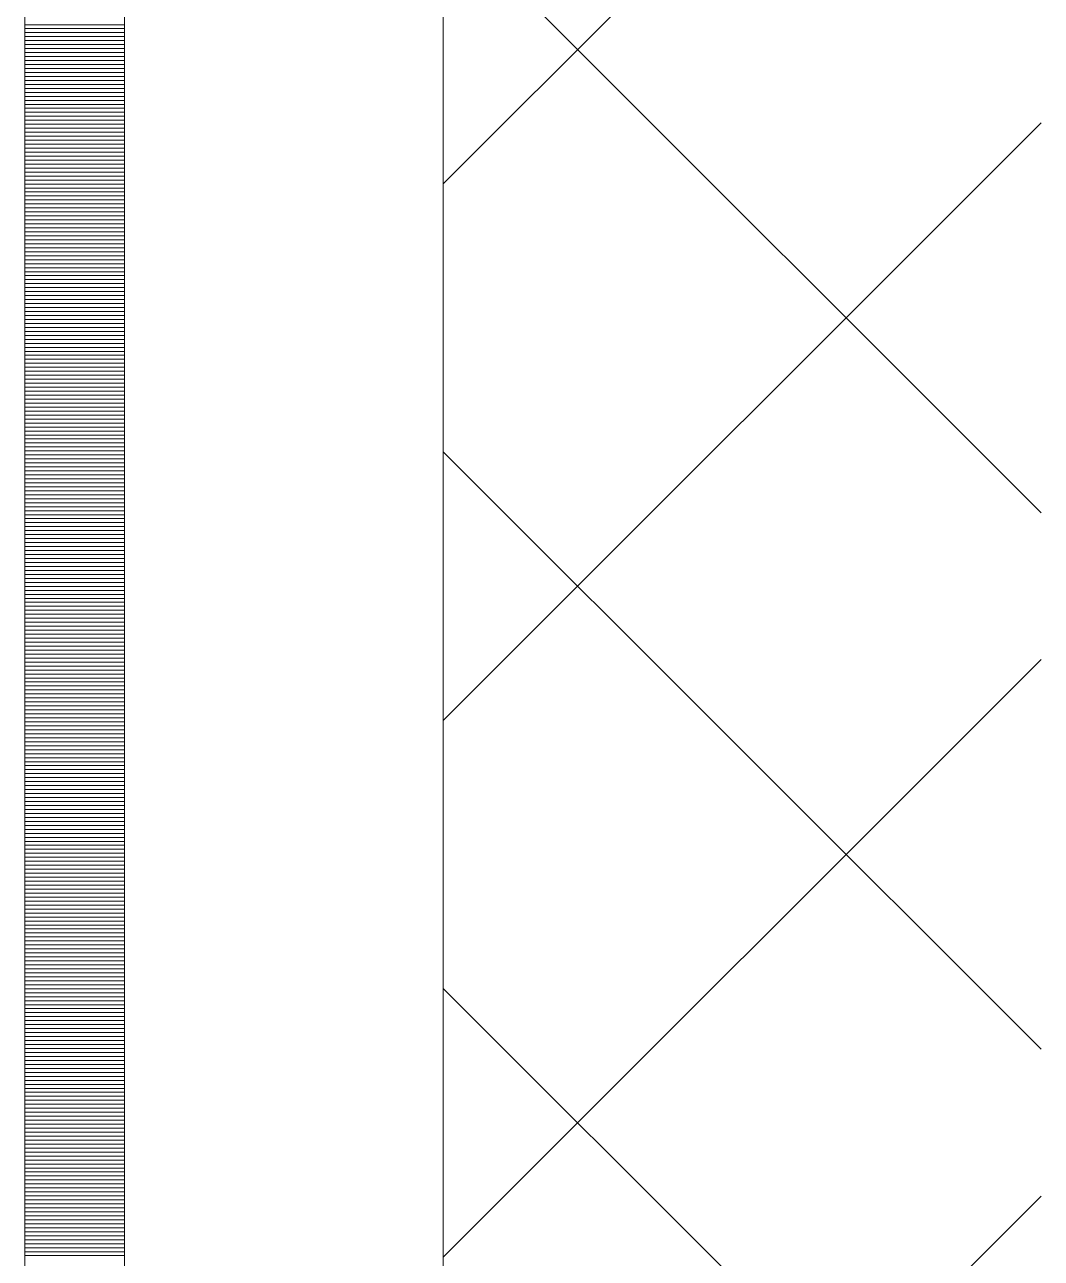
# Model space of a CAD drawing. Header units: millimetres. Extents: x 470010 to 1231400, y -134005 to 421770.
# Drawn here: x 672518.6 to 672773.6, y -11780.2 to -11470.5 of the extents above; entities that cross this region are included whole.
import ezdxf
from ezdxf.enums import TextEntityAlignment as Align

# ---------------------------------------------------------------- set-up
doc = ezdxf.new("R2010")
doc.units = ezdxf.units.MM
doc.linetypes.add('DASHED', pattern=[19.05, 12.7, -6.35])
doc.layers.get('Defpoints').update_dxf_attribs({"color": 140})
doc.layers.add('АР_Делит', color=120, linetype='Continuous', lineweight=0, plot=False)
for name, color, linetype, lineweight in [('АР_Тонкая', 254, 'Continuous', 5), ('АР_Утеплитель', 31, 'Continuous', 0), ('АР_Штриховка', 8, 'Continuous', 0)]:
    doc.layers.add(name, color=color, linetype=linetype, lineweight=lineweight)
doc.layers.add('РД_Оси_100', color=7, linetype='Continuous', lineweight=0, true_color=0x525252)
doc.styles.add('style1', font='ARIALN.TTF')

# ---------------------------------------------------------------- blocks, each defined once
blk = doc.blocks.new('СОШ_2200_АР_ОСИ_М100_28.05.24')
at = {"layer": 'АР_Делит', "color": 251, "linetype": 'DASHED', "true_color": 0x636466}
blk.add_lwpolyline([(-355, 13145), (-355, 100855), (37145, 100855), (37145, 129155), (72745, 129155), (72745, 135155), (114955, 135155), (114955, -355)], dxfattribs=at)
blk = doc.blocks.new('A$C9108343f')
at = {"layer": 'АР_Тонкая', "color": 18, "linetype": 'Continuous', "lineweight": 5, "true_color": 0x000000}
for p, q in [((6799.96, 97555), (6799.96, 21355)), ((6824.96, 97555), (6824.96, 21355)), ((6824.96, 21355), (6824.96, 97555)), ((6904.96, 21355), (6904.96, 97555))]:
    blk.add_line(p, q, dxfattribs=at)
at = {"layer": 'АР_Утеплитель', "color": 18, "linetype": 'Continuous', "lineweight": 0, "true_color": 0x000000}
blk.add_line((6904.96, 97555), (6904.96, 21355), dxfattribs=at)
at = {"layer": 'АР_Штриховка', "color": 18, "linetype": 'Continuous', "lineweight": 0, "true_color": 0x000000}
for p, q in [((6904.96, 88855.82), (7054.96, 89005.82)), ((7054.96, 88773.25), (6904.96, 88923.25)), ((6799.96, 88895.75), (6824.96, 88895.75)), ((6799.96, 88894.75), (6824.96, 88894.75)), ((6799.96, 88893.75), (6824.96, 88893.75)), ((6799.96, 88892.75), (6824.96, 88892.75)), ((6799.96, 88891.75), (6824.96, 88891.75)), ((6799.96, 88890.75), (6824.96, 88890.75)), ((6799.96, 88889.75), (6824.96, 88889.75)), ((6799.96, 88888.75), (6824.96, 88888.75)), ((6799.96, 88887.75), (6824.96, 88887.75)), ((6799.96, 88886.75), (6824.96, 88886.75)), ((6799.96, 88885.75), (6824.96, 88885.75)), ((6799.96, 88884.75), (6824.96, 88884.75)), ((6799.96, 88883.75), (6824.96, 88883.75)), ((6799.96, 88882.75), (6824.96, 88882.75)), ((6799.96, 88881.75), (6824.96, 88881.75)), ((6799.96, 88880.75), (6824.96, 88880.75)), ((6799.96, 88879.75), (6824.96, 88879.75)), ((6799.96, 88878.75), (6824.96, 88878.75)), ((6799.96, 88877.75), (6824.96, 88877.75)), ((6799.96, 88876.75), (6824.96, 88876.75)), ((6799.96, 88875.75), (6824.96, 88875.75)), ((6799.96, 88874.75), (6824.96, 88874.75)), ((6799.96, 88873.75), (6824.96, 88873.75)), ((6799.96, 88872.75), (6824.96, 88872.75)), ((6799.96, 88871.75), (6824.96, 88871.75)), ((6799.96, 88870.75), (6824.96, 88870.75)), ((6799.96, 88869.75), (6824.96, 88869.75)), ((6904.96, 88721.11), (7054.96, 88871.11)), ((6799.96, 88868.75), (6824.96, 88868.75)), ((6799.96, 88867.75), (6824.96, 88867.75)), ((6799.96, 88866.75), (6824.96, 88866.75)), ((6799.96, 88865.75), (6824.96, 88865.75)), ((6799.96, 88864.75), (6824.96, 88864.75)), ((6799.96, 88863.75), (6824.96, 88863.75)), ((6799.96, 88862.75), (6824.96, 88862.75)), ((6799.96, 88861.75), (6824.96, 88861.75)), ((6799.96, 88860.75), (6824.96, 88860.75)), ((6799.96, 88859.75), (6824.96, 88859.75)), ((6799.96, 88858.75), (6824.96, 88858.75)), ((6799.96, 88857.75), (6824.96, 88857.75)), ((6799.96, 88856.75), (6824.96, 88856.75)), ((6799.96, 88855.75), (6824.96, 88855.75)), ((6799.96, 88854.75), (6824.96, 88854.75)), ((6799.96, 88853.75), (6824.96, 88853.75)), ((6799.96, 88852.75), (6824.96, 88852.75)), ((6799.96, 88851.75), (6824.96, 88851.75)), ((6799.96, 88850.75), (6824.96, 88850.75)), ((6799.96, 88849.75), (6824.96, 88849.75)), ((6799.96, 88848.75), (6824.96, 88848.75)), ((6799.96, 88847.75), (6824.96, 88847.75)), ((6799.96, 88846.75), (6824.96, 88846.75)), ((6799.96, 88845.75), (6824.96, 88845.75)), ((6799.96, 88844.75), (6824.96, 88844.75)), ((6799.96, 88843.75), (6824.96, 88843.75)), ((6799.96, 88842.75), (6824.96, 88842.75)), ((6799.96, 88841.75), (6824.96, 88841.75)), ((6799.96, 88840.75), (6824.96, 88840.75)), ((6799.96, 88839.75), (6824.96, 88839.75)), ((6799.96, 88838.75), (6824.96, 88838.75)), ((6799.96, 88837.75), (6824.96, 88837.75)), ((6799.96, 88836.75), (6824.96, 88836.75)), ((6799.96, 88835.75), (6824.96, 88835.75)), ((6799.96, 88834.75), (6824.96, 88834.75)), ((6799.96, 88833.75), (6824.96, 88833.75)), ((6799.96, 88832.75), (6824.96, 88832.75)), ((6799.96, 88831.75), (6824.96, 88831.75)), ((6799.96, 88830.75), (6824.96, 88830.75)), ((6799.96, 88829.75), (6824.96, 88829.75)), ((6799.96, 88828.75), (6824.96, 88828.75)), ((6799.96, 88827.75), (6824.96, 88827.75)), ((6799.96, 88826.75), (6824.96, 88826.75)), ((6799.96, 88825.75), (6824.96, 88825.75)), ((6799.96, 88824.75), (6824.96, 88824.75)), ((6799.96, 88823.75), (6824.96, 88823.75)), ((6799.96, 88822.75), (6824.96, 88822.75)), ((6799.96, 88821.75), (6824.96, 88821.75)), ((6799.96, 88820.75), (6824.96, 88820.75)), ((6799.96, 88819.75), (6824.96, 88819.75)), ((6799.96, 88818.75), (6824.96, 88818.75)), ((6799.96, 88817.75), (6824.96, 88817.75)), ((6799.96, 88816.75), (6824.96, 88816.75)), ((6799.96, 88815.75), (6824.96, 88815.75)), ((6799.96, 88814.75), (6824.96, 88814.75)), ((6799.96, 88813.75), (6824.96, 88813.75)), ((6799.96, 88812.75), (6824.96, 88812.75)), ((6799.96, 88811.75), (6824.96, 88811.75)), ((6799.96, 88810.75), (6824.96, 88810.75)), ((6799.96, 88809.75), (6824.96, 88809.75)), ((6799.96, 88808.75), (6824.96, 88808.75)), ((6799.96, 88807.75), (6824.96, 88807.75)), ((6799.96, 88806.75), (6824.96, 88806.75)), ((6799.96, 88805.75), (6824.96, 88805.75)), ((6799.96, 88804.75), (6824.96, 88804.75)), ((6799.96, 88803.75), (6824.96, 88803.75)), ((6799.96, 88802.75), (6824.96, 88802.75)), ((6799.96, 88801.75), (6824.96, 88801.75)), ((6799.96, 88800.75), (6824.96, 88800.75)), ((6799.96, 88799.75), (6824.96, 88799.75)), ((6799.96, 88798.75), (6824.96, 88798.75)), ((6799.96, 88797.75), (6824.96, 88797.75)), ((6799.96, 88796.75), (6824.96, 88796.75)), ((6799.96, 88795.75), (6824.96, 88795.75)), ((6799.96, 88794.75), (6824.96, 88794.75)), ((6799.96, 88793.75), (6824.96, 88793.75)), ((6799.96, 88792.75), (6824.96, 88792.75)), ((6799.96, 88791.75), (6824.96, 88791.75)), ((6799.96, 88790.75), (6824.96, 88790.75)), ((6799.96, 88789.75), (6824.96, 88789.75)), ((6799.96, 88788.75), (6824.96, 88788.75)), ((6799.96, 88787.75), (6824.96, 88787.75)), ((6799.96, 88786.75), (6824.96, 88786.75)), ((6799.96, 88785.75), (6824.96, 88785.75)), ((7054.96, 88638.55), (6904.96, 88788.55)), ((6799.96, 88784.75), (6824.96, 88784.75)), ((6799.96, 88783.75), (6824.96, 88783.75)), ((6799.96, 88782.75), (6824.96, 88782.75)), ((6799.96, 88781.75), (6824.96, 88781.75)), ((6799.96, 88780.75), (6824.96, 88780.75)), ((6799.96, 88779.75), (6824.96, 88779.75)), ((6799.96, 88778.75), (6824.96, 88778.75)), ((6799.96, 88777.75), (6824.96, 88777.75)), ((6799.96, 88776.75), (6824.96, 88776.75)), ((6799.96, 88775.75), (6824.96, 88775.75)), ((6799.96, 88774.75), (6824.96, 88774.75)), ((6799.96, 88773.75), (6824.96, 88773.75)), ((6799.96, 88772.75), (6824.96, 88772.75)), ((6799.96, 88771.75), (6824.96, 88771.75)), ((6799.96, 88770.75), (6824.96, 88770.75)), ((6799.96, 88769.75), (6824.96, 88769.75)), ((6799.96, 88768.75), (6824.96, 88768.75)), ((6799.96, 88767.75), (6824.96, 88767.75)), ((6799.96, 88766.75), (6824.96, 88766.75)), ((6799.96, 88765.75), (6824.96, 88765.75)), ((6799.96, 88764.75), (6824.96, 88764.75)), ((6799.96, 88763.75), (6824.96, 88763.75)), ((6799.96, 88762.75), (6824.96, 88762.75)), ((6799.96, 88761.75), (6824.96, 88761.75)), ((6799.96, 88760.75), (6824.96, 88760.75)), ((6799.96, 88759.75), (6824.96, 88759.75)), ((6799.96, 88758.75), (6824.96, 88758.75)), ((6799.96, 88757.75), (6824.96, 88757.75)), ((6799.96, 88756.75), (6824.96, 88756.75)), ((6799.96, 88755.75), (6824.96, 88755.75)), ((6799.96, 88754.75), (6824.96, 88754.75)), ((6799.96, 88753.75), (6824.96, 88753.75)), ((6799.96, 88752.75), (6824.96, 88752.75)), ((6799.96, 88751.75), (6824.96, 88751.75)), ((6799.96, 88750.75), (6824.96, 88750.75)), ((6799.96, 88749.75), (6824.96, 88749.75)), ((6799.96, 88748.75), (6824.96, 88748.75)), ((6799.96, 88747.75), (6824.96, 88747.75)), ((6799.96, 88746.75), (6824.96, 88746.75)), ((6799.96, 88745.75), (6824.96, 88745.75)), ((6799.96, 88744.75), (6824.96, 88744.75)), ((6799.96, 88743.75), (6824.96, 88743.75)), ((6799.96, 88742.75), (6824.96, 88742.75)), ((6799.96, 88741.75), (6824.96, 88741.75)), ((6799.96, 88740.75), (6824.96, 88740.75)), ((6799.96, 88739.75), (6824.96, 88739.75)), ((6799.96, 88738.75), (6824.96, 88738.75)), ((6799.96, 88737.75), (6824.96, 88737.75)), ((6799.96, 88736.75), (6824.96, 88736.75)), ((6904.96, 88586.41), (7054.96, 88736.41)), ((6799.96, 88735.75), (6824.96, 88735.75)), ((6799.96, 88734.75), (6824.96, 88734.75)), ((6799.96, 88733.75), (6824.96, 88733.75)), ((6799.96, 88732.75), (6824.96, 88732.75)), ((6799.96, 88731.75), (6824.96, 88731.75)), ((6799.96, 88730.75), (6824.96, 88730.75)), ((6799.96, 88729.75), (6824.96, 88729.75)), ((6799.96, 88728.75), (6824.96, 88728.75)), ((6799.96, 88727.75), (6824.96, 88727.75)), ((6799.96, 88726.75), (6824.96, 88726.75)), ((6799.96, 88725.75), (6824.96, 88725.75)), ((6799.96, 88724.75), (6824.96, 88724.75)), ((6799.96, 88723.75), (6824.96, 88723.75)), ((6799.96, 88722.75), (6824.96, 88722.75)), ((6799.96, 88721.75), (6824.96, 88721.75)), ((6799.96, 88720.75), (6824.96, 88720.75)), ((6799.96, 88719.75), (6824.96, 88719.75)), ((6799.96, 88718.75), (6824.96, 88718.75)), ((6799.96, 88717.75), (6824.96, 88717.75)), ((6799.96, 88716.75), (6824.96, 88716.75)), ((6799.96, 88715.75), (6824.96, 88715.75)), ((6799.96, 88714.75), (6824.96, 88714.75)), ((6799.96, 88713.75), (6824.96, 88713.75)), ((6799.96, 88712.75), (6824.96, 88712.75)), ((6799.96, 88711.75), (6824.96, 88711.75)), ((6799.96, 88710.75), (6824.96, 88710.75)), ((6799.96, 88709.75), (6824.96, 88709.75)), ((6799.96, 88708.75), (6824.96, 88708.75)), ((6799.96, 88707.75), (6824.96, 88707.75)), ((6799.96, 88706.75), (6824.96, 88706.75)), ((6799.96, 88705.75), (6824.96, 88705.75)), ((6799.96, 88704.75), (6824.96, 88704.75)), ((6799.96, 88703.75), (6824.96, 88703.75)), ((6799.96, 88702.75), (6824.96, 88702.75)), ((6799.96, 88701.75), (6824.96, 88701.75)), ((6799.96, 88700.75), (6824.96, 88700.75)), ((6799.96, 88699.75), (6824.96, 88699.75)), ((6799.96, 88698.75), (6824.96, 88698.75)), ((6799.96, 88697.75), (6824.96, 88697.75)), ((6799.96, 88696.75), (6824.96, 88696.75)), ((6799.96, 88695.75), (6824.96, 88695.75)), ((6799.96, 88694.75), (6824.96, 88694.75)), ((6799.96, 88693.75), (6824.96, 88693.75)), ((6799.96, 88692.75), (6824.96, 88692.75)), ((6799.96, 88691.75), (6824.96, 88691.75)), ((6799.96, 88690.75), (6824.96, 88690.75)), ((6799.96, 88689.75), (6824.96, 88689.75)), ((6799.96, 88688.75), (6824.96, 88688.75)), ((6799.96, 88687.75), (6824.96, 88687.75)), ((6799.96, 88686.75), (6824.96, 88686.75)), ((6799.96, 88685.75), (6824.96, 88685.75)), ((6799.96, 88684.75), (6824.96, 88684.75)), ((6799.96, 88683.75), (6824.96, 88683.75)), ((6799.96, 88682.75), (6824.96, 88682.75)), ((6799.96, 88681.75), (6824.96, 88681.75)), ((6799.96, 88680.75), (6824.96, 88680.75)), ((6799.96, 88679.75), (6824.96, 88679.75)), ((6799.96, 88678.75), (6824.96, 88678.75)), ((6799.96, 88677.75), (6824.96, 88677.75)), ((6799.96, 88676.75), (6824.96, 88676.75)), ((6799.96, 88675.75), (6824.96, 88675.75)), ((6799.96, 88674.75), (6824.96, 88674.75)), ((6799.96, 88673.75), (6824.96, 88673.75)), ((6799.96, 88672.75), (6824.96, 88672.75)), ((6799.96, 88671.75), (6824.96, 88671.75)), ((6799.96, 88670.75), (6824.96, 88670.75)), ((6799.96, 88669.75), (6824.96, 88669.75)), ((6799.96, 88668.75), (6824.96, 88668.75)), ((6799.96, 88667.75), (6824.96, 88667.75)), ((6799.96, 88666.75), (6824.96, 88666.75)), ((6799.96, 88665.75), (6824.96, 88665.75)), ((6799.96, 88664.75), (6824.96, 88664.75)), ((6799.96, 88663.75), (6824.96, 88663.75)), ((6799.96, 88662.75), (6824.96, 88662.75)), ((6799.96, 88661.75), (6824.96, 88661.75)), ((6799.96, 88660.75), (6824.96, 88660.75)), ((6799.96, 88659.75), (6824.96, 88659.75)), ((6799.96, 88658.75), (6824.96, 88658.75)), ((6799.96, 88657.75), (6824.96, 88657.75)), ((6799.96, 88656.75), (6824.96, 88656.75)), ((6799.96, 88655.75), (6824.96, 88655.75)), ((6799.96, 88654.75), (6824.96, 88654.75)), ((6799.96, 88653.75), (6824.96, 88653.75)), ((6799.96, 88652.75), (6824.96, 88652.75)), ((7054.96, 88503.84), (6904.96, 88653.84)), ((6799.96, 88651.75), (6824.96, 88651.75)), ((6799.96, 88650.75), (6824.96, 88650.75)), ((6799.96, 88649.75), (6824.96, 88649.75)), ((6799.96, 88648.75), (6824.96, 88648.75)), ((6799.96, 88647.75), (6824.96, 88647.75)), ((6799.96, 88646.75), (6824.96, 88646.75)), ((6799.96, 88645.75), (6824.96, 88645.75)), ((6799.96, 88644.75), (6824.96, 88644.75)), ((6799.96, 88643.75), (6824.96, 88643.75)), ((6799.96, 88642.75), (6824.96, 88642.75)), ((6799.96, 88641.75), (6824.96, 88641.75)), ((6799.96, 88640.75), (6824.96, 88640.75)), ((6799.96, 88639.75), (6824.96, 88639.75)), ((6799.96, 88638.75), (6824.96, 88638.75)), ((6799.96, 88637.75), (6824.96, 88637.75)), ((6799.96, 88636.75), (6824.96, 88636.75)), ((6799.96, 88635.75), (6824.96, 88635.75)), ((6799.96, 88634.75), (6824.96, 88634.75)), ((6799.96, 88633.75), (6824.96, 88633.75)), ((6799.96, 88632.75), (6824.96, 88632.75)), ((6799.96, 88631.75), (6824.96, 88631.75)), ((6799.96, 88630.75), (6824.96, 88630.75)), ((6799.96, 88629.75), (6824.96, 88629.75)), ((6799.96, 88628.75), (6824.96, 88628.75)), ((6799.96, 88627.75), (6824.96, 88627.75)), ((6799.96, 88626.75), (6824.96, 88626.75)), ((6799.96, 88625.75), (6824.96, 88625.75)), ((6799.96, 88624.75), (6824.96, 88624.75)), ((6799.96, 88623.75), (6824.96, 88623.75)), ((6799.96, 88622.75), (6824.96, 88622.75)), ((6799.96, 88621.75), (6824.96, 88621.75)), ((6799.96, 88620.75), (6824.96, 88620.75)), ((6799.96, 88619.75), (6824.96, 88619.75)), ((6799.96, 88618.75), (6824.96, 88618.75)), ((6799.96, 88617.75), (6824.96, 88617.75)), ((6799.96, 88616.75), (6824.96, 88616.75)), ((6799.96, 88615.75), (6824.96, 88615.75)), ((6799.96, 88614.75), (6824.96, 88614.75)), ((6799.96, 88613.75), (6824.96, 88613.75)), ((6799.96, 88612.75), (6824.96, 88612.75)), ((6799.96, 88611.75), (6824.96, 88611.75)), ((6799.96, 88610.75), (6824.96, 88610.75)), ((6799.96, 88609.75), (6824.96, 88609.75)), ((6799.96, 88608.75), (6824.96, 88608.75)), ((6799.96, 88607.75), (6824.96, 88607.75)), ((6799.96, 88606.75), (6824.96, 88606.75)), ((6799.96, 88605.75), (6824.96, 88605.75)), ((6799.96, 88604.75), (6824.96, 88604.75)), ((6799.96, 88603.75), (6824.96, 88603.75)), ((6799.96, 88602.75), (6824.96, 88602.75)), ((6799.96, 88601.75), (6824.96, 88601.75)), ((6799.96, 88600.75), (6824.96, 88600.75)), ((6799.96, 88599.75), (6824.96, 88599.75)), ((6904.96, 88451.71), (7054.96, 88601.71)), ((6799.96, 88598.75), (6824.96, 88598.75)), ((6799.96, 88597.75), (6824.96, 88597.75)), ((6799.96, 88596.75), (6824.96, 88596.75)), ((6799.96, 88595.75), (6824.96, 88595.75)), ((6799.96, 88594.75), (6824.96, 88594.75)), ((6799.96, 88593.75), (6824.96, 88593.75)), ((6799.96, 88592.75), (6824.96, 88592.75)), ((6799.96, 88591.75), (6824.96, 88591.75)), ((6799.96, 88590.75), (6824.96, 88590.75)), ((6799.96, 88589.75), (6824.96, 88589.75)), ((6799.96, 88588.75), (6824.96, 88588.75)), ((6799.96, 88587.75), (6824.96, 88587.75)), ((6799.96, 88586.75), (6824.96, 88586.75))]:
    blk.add_line(p, q, dxfattribs=at)
at = {"layer": 'РД_Оси_100'}
blk.add_blockref('СОШ_2200_АР_ОСИ_М100_28.05.24', (7154.96, 6755), dxfattribs=at)
at = {"layer": 'Defpoints', "color": 18, "true_color": 0x000000, "style": 'style1'}
for p in [(143949.34, 316089.12), (143974.98, 281639.5), (143890.4, 273244.71), (143839.99, 264276.81), (143967.75, 254892.38), (12251.96, 104178.14), (12382.58, 96023.14)]:
    blk.add_attdef('АР-ПОМЕЩЕНИЕ:НАИМЕНОВАНИЕ', text='', height=100, dxfattribs=at).set_placement(p, align=Align.MIDDLE)
at = {"layer": 'Defpoints', "color": 18, "true_color": 0x000000, "style": 'style1', "flags": 8}
for p in [(143951.3, 279099.09), (143848.34, 269251.11), (143875.33, 260094.25), (144049.74, 250824.7), (163419.28, 238153.36), (155897.46, 237965.97), (183037.2, 237965.97), (143342.94, 237876.19)]:
    blk.add_attdef('АР-ПОМЕЩЕНИЕ:НАИМЕНОВАНИЕ', text='', height=100, dxfattribs=at).set_placement(p, align=Align.MIDDLE)

msp = doc.modelspace()

# ---------------------------------------------------------------- linework, layer by layer
at = {"layer": 'АР_Тонкая', "color": 18, "linetype": 'Continuous', "lineweight": 5, "true_color": 0x000000}
for p, q in [((672518.57, -2811.242), (672518.57, -79011.242)), ((672543.57, -2811.242), (672543.57, -79011.242)), ((672543.57, -79011.242), (672543.57, -2811.242)), ((672623.57, -79011.242), (672623.57, -2811.242))]:
    msp.add_line(p, q, dxfattribs=at)
at = {"layer": 'АР_Утеплитель', "color": 18, "linetype": 'Continuous', "lineweight": 0, "true_color": 0x000000}
msp.add_line((672623.57, -2811.242), (672623.57, -79011.242), dxfattribs=at)
at = {"layer": 'АР_Штриховка', "color": 18, "linetype": 'Continuous', "lineweight": 0, "true_color": 0x000000}
for p, q in [((672623.57, -11510.425), (672773.57, -11360.425)), ((672773.57, -11592.991), (672623.57, -11442.991)), ((672518.57, -11471.492), (672543.57, -11471.492)), ((672518.57, -11472.492), (672543.57, -11472.492)), ((672518.57, -11473.492), (672543.57, -11473.492)), ((672518.57, -11474.492), (672543.57, -11474.492)), ((672518.57, -11475.492), (672543.57, -11475.492)), ((672518.57, -11476.492), (672543.57, -11476.492)), ((672518.57, -11477.492), (672543.57, -11477.492)), ((672518.57, -11478.492), (672543.57, -11478.492)), ((672518.57, -11479.492), (672543.57, -11479.492)), ((672518.57, -11480.492), (672543.57, -11480.492)), ((672518.57, -11481.492), (672543.57, -11481.492)), ((672518.57, -11482.492), (672543.57, -11482.492)), ((672518.57, -11483.492), (672543.57, -11483.492)), ((672518.57, -11484.492), (672543.57, -11484.492)), ((672518.57, -11485.492), (672543.57, -11485.492)), ((672518.57, -11486.492), (672543.57, -11486.492)), ((672518.57, -11487.492), (672543.57, -11487.492)), ((672518.57, -11488.492), (672543.57, -11488.492)), ((672518.57, -11489.492), (672543.57, -11489.492)), ((672518.57, -11490.492), (672543.57, -11490.492)), ((672518.57, -11491.492), (672543.57, -11491.492)), ((672518.57, -11492.492), (672543.57, -11492.492)), ((672518.57, -11493.492), (672543.57, -11493.492)), ((672518.57, -11494.492), (672543.57, -11494.492)), ((672518.57, -11495.492), (672543.57, -11495.492)), ((672518.57, -11496.492), (672543.57, -11496.492)), ((672518.57, -11497.492), (672543.57, -11497.492)), ((672623.57, -11645.128), (672773.57, -11495.128)), ((672518.57, -11498.492), (672543.57, -11498.492)), ((672518.57, -11499.492), (672543.57, -11499.492)), ((672518.57, -11500.492), (672543.57, -11500.492)), ((672518.57, -11501.492), (672543.57, -11501.492)), ((672518.57, -11502.492), (672543.57, -11502.492)), ((672518.57, -11503.492), (672543.57, -11503.492)), ((672518.57, -11504.492), (672543.57, -11504.492)), ((672518.57, -11505.492), (672543.57, -11505.492)), ((672518.57, -11506.492), (672543.57, -11506.492)), ((672518.57, -11507.492), (672543.57, -11507.492)), ((672518.57, -11508.492), (672543.57, -11508.492)), ((672518.57, -11509.492), (672543.57, -11509.492)), ((672518.57, -11510.492), (672543.57, -11510.492)), ((672518.57, -11511.492), (672543.57, -11511.492)), ((672518.57, -11512.492), (672543.57, -11512.492)), ((672518.57, -11513.492), (672543.57, -11513.492)), ((672518.57, -11514.492), (672543.57, -11514.492)), ((672518.57, -11515.492), (672543.57, -11515.492)), ((672518.57, -11516.492), (672543.57, -11516.492)), ((672518.57, -11517.492), (672543.57, -11517.492)), ((672518.57, -11518.492), (672543.57, -11518.492)), ((672518.57, -11519.492), (672543.57, -11519.492)), ((672518.57, -11520.492), (672543.57, -11520.492)), ((672518.57, -11521.492), (672543.57, -11521.492)), ((672518.57, -11522.492), (672543.57, -11522.492)), ((672518.57, -11523.492), (672543.57, -11523.492)), ((672518.57, -11524.492), (672543.57, -11524.492)), ((672518.57, -11525.492), (672543.57, -11525.492)), ((672518.57, -11526.492), (672543.57, -11526.492)), ((672518.57, -11527.492), (672543.57, -11527.492)), ((672518.57, -11528.492), (672543.57, -11528.492)), ((672518.57, -11529.492), (672543.57, -11529.492)), ((672518.57, -11530.492), (672543.57, -11530.492)), ((672518.57, -11531.492), (672543.57, -11531.492)), ((672518.57, -11532.492), (672543.57, -11532.492)), ((672518.57, -11533.492), (672543.57, -11533.492)), ((672518.57, -11534.492), (672543.57, -11534.492)), ((672518.57, -11535.492), (672543.57, -11535.492)), ((672518.57, -11536.492), (672543.57, -11536.492)), ((672518.57, -11537.492), (672543.57, -11537.492)), ((672518.57, -11538.492), (672543.57, -11538.492)), ((672518.57, -11539.492), (672543.57, -11539.492)), ((672518.57, -11540.492), (672543.57, -11540.492)), ((672518.57, -11541.492), (672543.57, -11541.492)), ((672518.57, -11542.492), (672543.57, -11542.492)), ((672518.57, -11543.492), (672543.57, -11543.492)), ((672518.57, -11544.492), (672543.57, -11544.492)), ((672518.57, -11545.492), (672543.57, -11545.492)), ((672518.57, -11546.492), (672543.57, -11546.492)), ((672518.57, -11547.492), (672543.57, -11547.492)), ((672518.57, -11548.492), (672543.57, -11548.492)), ((672518.57, -11549.492), (672543.57, -11549.492)), ((672518.57, -11550.492), (672543.57, -11550.492)), ((672518.57, -11551.492), (672543.57, -11551.492)), ((672518.57, -11552.492), (672543.57, -11552.492)), ((672518.57, -11553.492), (672543.57, -11553.492)), ((672518.57, -11554.492), (672543.57, -11554.492)), ((672518.57, -11555.492), (672543.57, -11555.492)), ((672518.57, -11556.492), (672543.57, -11556.492)), ((672518.57, -11557.492), (672543.57, -11557.492)), ((672518.57, -11558.492), (672543.57, -11558.492)), ((672518.57, -11559.492), (672543.57, -11559.492)), ((672518.57, -11560.492), (672543.57, -11560.492)), ((672518.57, -11561.492), (672543.57, -11561.492)), ((672518.57, -11562.492), (672543.57, -11562.492)), ((672518.57, -11563.492), (672543.57, -11563.492)), ((672518.57, -11564.492), (672543.57, -11564.492)), ((672518.57, -11565.492), (672543.57, -11565.492)), ((672518.57, -11566.492), (672543.57, -11566.492)), ((672518.57, -11567.492), (672543.57, -11567.492)), ((672518.57, -11568.492), (672543.57, -11568.492)), ((672518.57, -11569.492), (672543.57, -11569.492)), ((672518.57, -11570.492), (672543.57, -11570.492)), ((672518.57, -11571.492), (672543.57, -11571.492)), ((672518.57, -11572.492), (672543.57, -11572.492)), ((672518.57, -11573.492), (672543.57, -11573.492)), ((672518.57, -11574.492), (672543.57, -11574.492)), ((672518.57, -11575.492), (672543.57, -11575.492)), ((672518.57, -11576.492), (672543.57, -11576.492)), ((672518.57, -11577.492), (672543.57, -11577.492)), ((672518.57, -11578.492), (672543.57, -11578.492)), ((672773.57, -11727.695), (672623.57, -11577.695)), ((672518.57, -11579.492), (672543.57, -11579.492)), ((672518.57, -11580.492), (672543.57, -11580.492)), ((672518.57, -11581.492), (672543.57, -11581.492)), ((672518.57, -11582.492), (672543.57, -11582.492)), ((672518.57, -11583.492), (672543.57, -11583.492)), ((672518.57, -11584.492), (672543.57, -11584.492)), ((672518.57, -11585.492), (672543.57, -11585.492)), ((672518.57, -11586.492), (672543.57, -11586.492)), ((672518.57, -11587.492), (672543.57, -11587.492)), ((672518.57, -11588.492), (672543.57, -11588.492)), ((672518.57, -11589.492), (672543.57, -11589.492)), ((672518.57, -11590.492), (672543.57, -11590.492)), ((672518.57, -11591.492), (672543.57, -11591.492)), ((672518.57, -11592.492), (672543.57, -11592.492)), ((672518.57, -11593.492), (672543.57, -11593.492)), ((672518.57, -11594.492), (672543.57, -11594.492)), ((672518.57, -11595.492), (672543.57, -11595.492)), ((672518.57, -11596.492), (672543.57, -11596.492)), ((672518.57, -11597.492), (672543.57, -11597.492)), ((672518.57, -11598.492), (672543.57, -11598.492)), ((672518.57, -11599.492), (672543.57, -11599.492)), ((672518.57, -11600.492), (672543.57, -11600.492)), ((672518.57, -11601.492), (672543.57, -11601.492)), ((672518.57, -11602.492), (672543.57, -11602.492)), ((672518.57, -11603.492), (672543.57, -11603.492)), ((672518.57, -11604.492), (672543.57, -11604.492)), ((672518.57, -11605.492), (672543.57, -11605.492)), ((672518.57, -11606.492), (672543.57, -11606.492)), ((672518.57, -11607.492), (672543.57, -11607.492)), ((672518.57, -11608.492), (672543.57, -11608.492)), ((672518.57, -11609.492), (672543.57, -11609.492)), ((672518.57, -11610.492), (672543.57, -11610.492)), ((672518.57, -11611.492), (672543.57, -11611.492)), ((672518.57, -11612.492), (672543.57, -11612.492)), ((672518.57, -11613.492), (672543.57, -11613.492)), ((672518.57, -11614.492), (672543.57, -11614.492)), ((672518.57, -11615.492), (672543.57, -11615.492)), ((672518.57, -11616.492), (672543.57, -11616.492)), ((672518.57, -11617.492), (672543.57, -11617.492)), ((672518.57, -11618.492), (672543.57, -11618.492)), ((672518.57, -11619.492), (672543.57, -11619.492)), ((672518.57, -11620.492), (672543.57, -11620.492)), ((672518.57, -11621.492), (672543.57, -11621.492)), ((672518.57, -11622.492), (672543.57, -11622.492)), ((672518.57, -11623.492), (672543.57, -11623.492)), ((672518.57, -11624.492), (672543.57, -11624.492)), ((672518.57, -11625.492), (672543.57, -11625.492)), ((672518.57, -11626.492), (672543.57, -11626.492)), ((672518.57, -11627.492), (672543.57, -11627.492)), ((672518.57, -11628.492), (672543.57, -11628.492)), ((672518.57, -11629.492), (672543.57, -11629.492)), ((672518.57, -11630.492), (672543.57, -11630.492)), ((672623.57, -11779.832), (672773.57, -11629.832)), ((672518.57, -11631.492), (672543.57, -11631.492)), ((672518.57, -11632.492), (672543.57, -11632.492)), ((672518.57, -11633.492), (672543.57, -11633.492)), ((672518.57, -11634.492), (672543.57, -11634.492)), ((672518.57, -11635.492), (672543.57, -11635.492)), ((672518.57, -11636.492), (672543.57, -11636.492)), ((672518.57, -11637.492), (672543.57, -11637.492)), ((672518.57, -11638.492), (672543.57, -11638.492)), ((672518.57, -11639.492), (672543.57, -11639.492)), ((672518.57, -11640.492), (672543.57, -11640.492)), ((672518.57, -11641.492), (672543.57, -11641.492)), ((672518.57, -11642.492), (672543.57, -11642.492)), ((672518.57, -11643.492), (672543.57, -11643.492)), ((672518.57, -11644.492), (672543.57, -11644.492)), ((672518.57, -11645.492), (672543.57, -11645.492)), ((672518.57, -11646.492), (672543.57, -11646.492)), ((672518.57, -11647.492), (672543.57, -11647.492)), ((672518.57, -11648.492), (672543.57, -11648.492)), ((672518.57, -11649.492), (672543.57, -11649.492)), ((672518.57, -11650.492), (672543.57, -11650.492)), ((672518.57, -11651.492), (672543.57, -11651.492)), ((672518.57, -11652.492), (672543.57, -11652.492)), ((672518.57, -11653.492), (672543.57, -11653.492)), ((672518.57, -11654.492), (672543.57, -11654.492)), ((672518.57, -11655.492), (672543.57, -11655.492)), ((672518.57, -11656.492), (672543.57, -11656.492)), ((672518.57, -11657.492), (672543.57, -11657.492)), ((672518.57, -11658.492), (672543.57, -11658.492)), ((672518.57, -11659.492), (672543.57, -11659.492)), ((672518.57, -11660.492), (672543.57, -11660.492)), ((672518.57, -11661.492), (672543.57, -11661.492)), ((672518.57, -11662.492), (672543.57, -11662.492)), ((672518.57, -11663.492), (672543.57, -11663.492)), ((672518.57, -11664.492), (672543.57, -11664.492)), ((672518.57, -11665.492), (672543.57, -11665.492)), ((672518.57, -11666.492), (672543.57, -11666.492)), ((672518.57, -11667.492), (672543.57, -11667.492)), ((672518.57, -11668.492), (672543.57, -11668.492)), ((672518.57, -11669.492), (672543.57, -11669.492)), ((672518.57, -11670.492), (672543.57, -11670.492)), ((672518.57, -11671.492), (672543.57, -11671.492)), ((672518.57, -11672.492), (672543.57, -11672.492)), ((672518.57, -11673.492), (672543.57, -11673.492)), ((672518.57, -11674.492), (672543.57, -11674.492)), ((672518.57, -11675.492), (672543.57, -11675.492)), ((672518.57, -11676.492), (672543.57, -11676.492)), ((672518.57, -11677.492), (672543.57, -11677.492)), ((672518.57, -11678.492), (672543.57, -11678.492)), ((672518.57, -11679.492), (672543.57, -11679.492)), ((672518.57, -11680.492), (672543.57, -11680.492)), ((672518.57, -11681.492), (672543.57, -11681.492)), ((672518.57, -11682.492), (672543.57, -11682.492)), ((672518.57, -11683.492), (672543.57, -11683.492)), ((672518.57, -11684.492), (672543.57, -11684.492)), ((672518.57, -11685.492), (672543.57, -11685.492)), ((672518.57, -11686.492), (672543.57, -11686.492)), ((672518.57, -11687.492), (672543.57, -11687.492)), ((672518.57, -11688.492), (672543.57, -11688.492)), ((672518.57, -11689.492), (672543.57, -11689.492)), ((672518.57, -11690.492), (672543.57, -11690.492)), ((672518.57, -11691.492), (672543.57, -11691.492)), ((672518.57, -11692.492), (672543.57, -11692.492)), ((672518.57, -11693.492), (672543.57, -11693.492)), ((672518.57, -11694.492), (672543.57, -11694.492)), ((672518.57, -11695.492), (672543.57, -11695.492)), ((672518.57, -11696.492), (672543.57, -11696.492)), ((672518.57, -11697.492), (672543.57, -11697.492)), ((672518.57, -11698.492), (672543.57, -11698.492)), ((672518.57, -11699.492), (672543.57, -11699.492)), ((672518.57, -11700.492), (672543.57, -11700.492)), ((672518.57, -11701.492), (672543.57, -11701.492)), ((672518.57, -11702.492), (672543.57, -11702.492)), ((672518.57, -11703.492), (672543.57, -11703.492)), ((672518.57, -11704.492), (672543.57, -11704.492)), ((672518.57, -11705.492), (672543.57, -11705.492)), ((672518.57, -11706.492), (672543.57, -11706.492)), ((672518.57, -11707.492), (672543.57, -11707.492)), ((672518.57, -11708.492), (672543.57, -11708.492)), ((672518.57, -11709.492), (672543.57, -11709.492)), ((672518.57, -11710.492), (672543.57, -11710.492)), ((672518.57, -11711.492), (672543.57, -11711.492)), ((672518.57, -11712.492), (672543.57, -11712.492)), ((672518.57, -11713.492), (672543.57, -11713.492)), ((672518.57, -11714.492), (672543.57, -11714.492)), ((672773.57, -11862.399), (672623.57, -11712.399)), ((672518.57, -11715.492), (672543.57, -11715.492)), ((672518.57, -11716.492), (672543.57, -11716.492)), ((672518.57, -11717.492), (672543.57, -11717.492)), ((672518.57, -11718.492), (672543.57, -11718.492)), ((672518.57, -11719.492), (672543.57, -11719.492)), ((672518.57, -11720.492), (672543.57, -11720.492)), ((672518.57, -11721.492), (672543.57, -11721.492)), ((672518.57, -11722.492), (672543.57, -11722.492)), ((672518.57, -11723.492), (672543.57, -11723.492)), ((672518.57, -11724.492), (672543.57, -11724.492)), ((672518.57, -11725.492), (672543.57, -11725.492)), ((672518.57, -11726.492), (672543.57, -11726.492)), ((672518.57, -11727.492), (672543.57, -11727.492)), ((672518.57, -11728.492), (672543.57, -11728.492)), ((672518.57, -11729.492), (672543.57, -11729.492)), ((672518.57, -11730.492), (672543.57, -11730.492)), ((672518.57, -11731.492), (672543.57, -11731.492)), ((672518.57, -11732.492), (672543.57, -11732.492)), ((672518.57, -11733.492), (672543.57, -11733.492)), ((672518.57, -11734.492), (672543.57, -11734.492)), ((672518.57, -11735.492), (672543.57, -11735.492)), ((672518.57, -11736.492), (672543.57, -11736.492)), ((672518.57, -11737.492), (672543.57, -11737.492)), ((672518.57, -11738.492), (672543.57, -11738.492)), ((672518.57, -11739.492), (672543.57, -11739.492)), ((672518.57, -11740.492), (672543.57, -11740.492)), ((672518.57, -11741.492), (672543.57, -11741.492)), ((672518.57, -11742.492), (672543.57, -11742.492)), ((672518.57, -11743.492), (672543.57, -11743.492)), ((672518.57, -11744.492), (672543.57, -11744.492)), ((672518.57, -11745.492), (672543.57, -11745.492)), ((672518.57, -11746.492), (672543.57, -11746.492)), ((672518.57, -11747.492), (672543.57, -11747.492)), ((672518.57, -11748.492), (672543.57, -11748.492)), ((672518.57, -11749.492), (672543.57, -11749.492)), ((672518.57, -11750.492), (672543.57, -11750.492)), ((672518.57, -11751.492), (672543.57, -11751.492)), ((672518.57, -11752.492), (672543.57, -11752.492)), ((672518.57, -11753.492), (672543.57, -11753.492)), ((672518.57, -11754.492), (672543.57, -11754.492)), ((672518.57, -11755.492), (672543.57, -11755.492)), ((672518.57, -11756.492), (672543.57, -11756.492)), ((672518.57, -11757.492), (672543.57, -11757.492)), ((672518.57, -11758.492), (672543.57, -11758.492)), ((672518.57, -11759.492), (672543.57, -11759.492)), ((672518.57, -11760.492), (672543.57, -11760.492)), ((672518.57, -11761.492), (672543.57, -11761.492)), ((672518.57, -11762.492), (672543.57, -11762.492)), ((672518.57, -11763.492), (672543.57, -11763.492)), ((672518.57, -11764.492), (672543.57, -11764.492)), ((672518.57, -11765.492), (672543.57, -11765.492)), ((672518.57, -11766.492), (672543.57, -11766.492)), ((672623.57, -11914.536), (672773.57, -11764.536)), ((672518.57, -11767.492), (672543.57, -11767.492)), ((672518.57, -11768.492), (672543.57, -11768.492)), ((672518.57, -11769.492), (672543.57, -11769.492)), ((672518.57, -11770.492), (672543.57, -11770.492)), ((672518.57, -11771.492), (672543.57, -11771.492)), ((672518.57, -11772.492), (672543.57, -11772.492)), ((672518.57, -11773.492), (672543.57, -11773.492)), ((672518.57, -11774.492), (672543.57, -11774.492)), ((672518.57, -11775.492), (672543.57, -11775.492)), ((672518.57, -11776.492), (672543.57, -11776.492)), ((672518.57, -11777.492), (672543.57, -11777.492)), ((672518.57, -11778.492), (672543.57, -11778.492)), ((672518.57, -11779.492), (672543.57, -11779.492))]:
    msp.add_line(p, q, dxfattribs=at)

# ---------------------------------------------------------------- block references
msp.add_blockref('A$C9108343f', (665718.612, -100366.242))
at = {"layer": 'РД_Оси_100'}
msp.add_blockref('СОШ_2200_АР_ОСИ_М100_28.05.24', (672873.57, -93611.242), dxfattribs=at)

doc.saveas('drawing.dxf')
